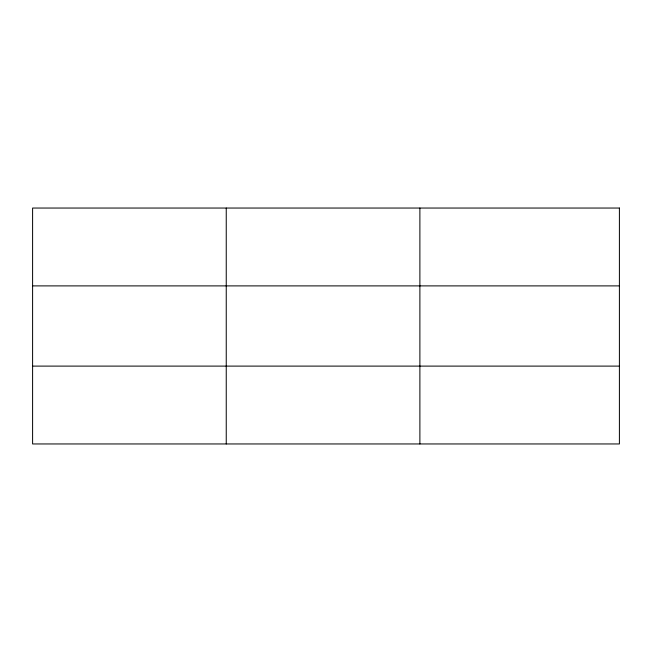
<?xml version="1.0" encoding="UTF-8"?>
<svg xmlns="http://www.w3.org/2000/svg" width="652" height="652" viewBox="0 0 652 652"><rect width="100%" height="100%" fill="white"/><g stroke="black" fill="none" stroke-linecap="round" stroke-linejoin="round"><path stroke-width="0.98" d="M226.244 208.045L226.244 443.955M419.888 208.045L419.888 443.955M32.6 285.894L619.4 285.894M32.6 366.106L619.4 366.106M619.4 208.045L619.4 443.955L32.6 443.955L32.6 208.045L619.4 208.045"/></g></svg>
